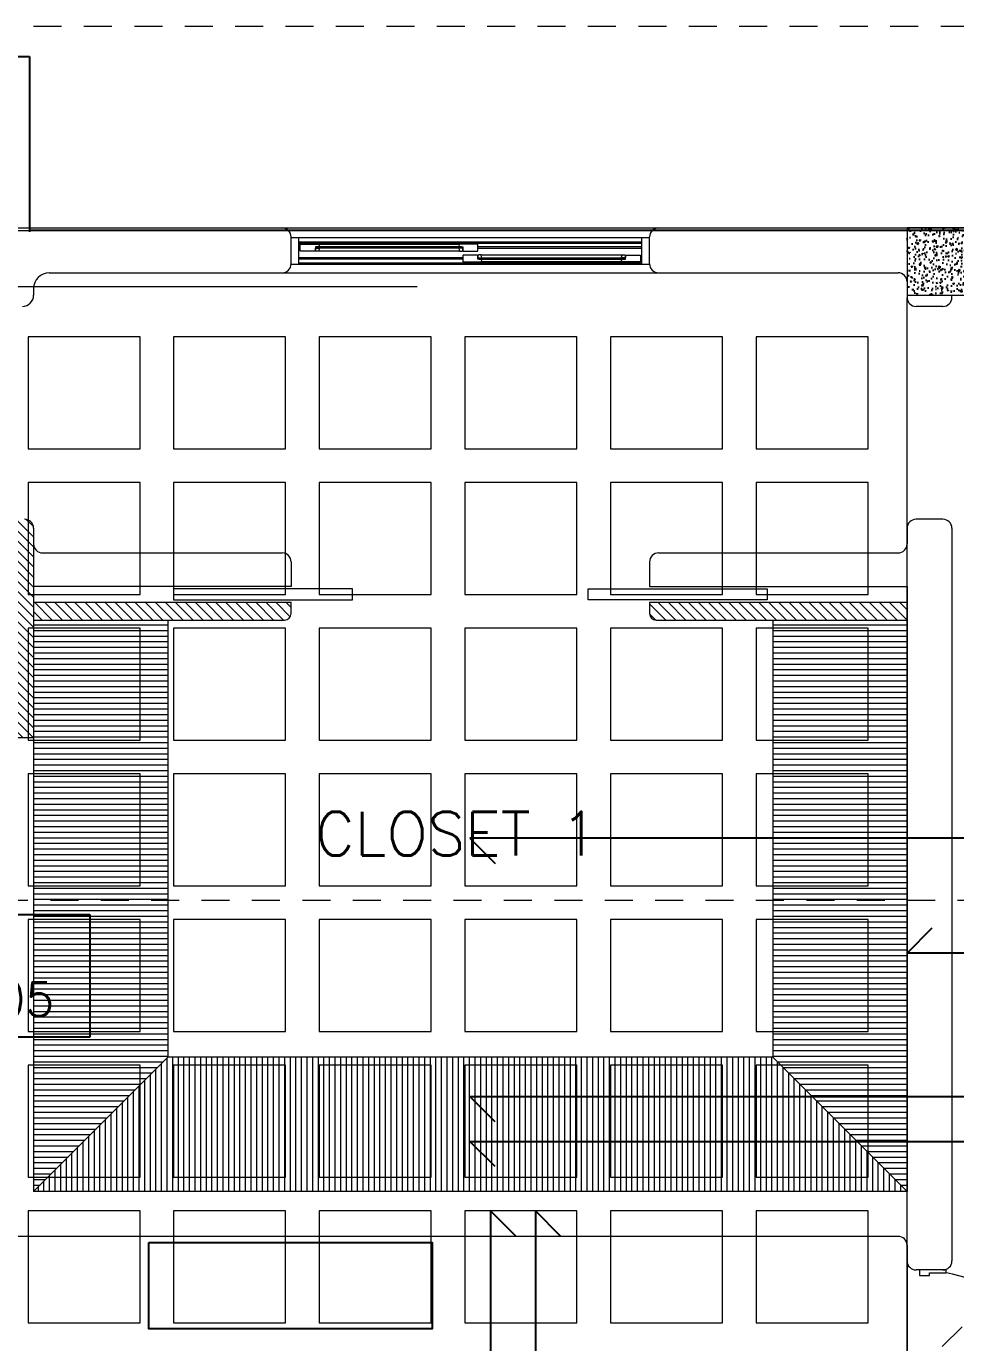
# Model space of a CAD drawing. Header units: metres. Extents: x -232 to 581, y 30 to 789.
# Drawn here: x 229.73 to 233.88, y 534.02 to 539.89 of the extents above; entities that cross this region are included whole.
import ezdxf

# ---------------------------------------------------------------- set-up
doc = ezdxf.new("R2010")
doc.units = ezdxf.units.M
doc.linetypes.add('HIDDEN', pattern=[9.525, 6.35, -3.175])
doc.linetypes.add('HIDDEN2', pattern=[0.1875, 0.125, -0.0625])
for name, color, linetype, lineweight in [('A-DOOR', 35, 'Continuous', 5), ('A-WALL', 250, 'Continuous', 20), ('baños', 140, 'Continuous', 0), ('BOVEDILLA', 8, 'Continuous', 5), ('closets', 253, 'Continuous', 0), ('Columnas', 7, 'Continuous', 18), ('cristales', 131, 'Continuous', 0), ('PLF 01', 252, 'Continuous', 9), ('textos', 7, 'Continuous', 0), ('VIGAS', 1, 'HIDDEN', 15)]:
    doc.layers.add(name, color=color, linetype=linetype, lineweight=lineweight)
for name, color, linetype in [('ACERO', 5, 'Continuous'), ('BP', 3, 'Continuous'), ('DIMTEXTO', 4, 'Continuous'), ('HATCH', 8, 'Continuous'), ('MOBILIARIOS', 252, 'Continuous')]:
    doc.layers.add(name, color=color, linetype=linetype)
doc.layers.add('PISO', color=7, linetype='Continuous', lineweight=5, true_color=0xe6e6e6)
doc.layers.add('Techos 1', color=7, linetype='HIDDEN2', lineweight=9, true_color=0x42391a)
doc.styles.add('SMPLEX', font='simplex.shx')
doc.styles.get("Standard").update_dxf_attribs({"font": 'arial.ttf'})

# ---------------------------------------------------------------- blocks, each defined once
blk = doc.blocks.new('*U245')
at = {"layer": 'BOVEDILLA'}
blk.add_lwpolyline([(-0.25, -0.25), (0.25, -0.25), (0.25, 0.25), (-0.25, 0.25)], close=True, dxfattribs=at)
blk = doc.blocks.new('planta de entrepiso 20.03')
at = {"layer": 'ACERO', "color": 18, "true_color": 0x000000}
for p, q in [((43.2396, -22.7398), (39.7403, -22.7399)), ((39.7403, -22.7399), (39.8528, -22.8524)), ((41.692, -23.2525), (41.8045, -23.14)), ((45.804, -23.2524), (41.692, -23.2525)), ((39.8528, -24.0053), (39.7403, -23.8928)), ((39.7403, -23.8928), (43.4178, -23.8928)), ((39.8528, -24.2053), (39.7403, -24.0928)), ((39.7403, -24.0928), (43.4178, -24.0928)), ((39.9447, -24.5152), (39.8322, -24.4027)), ((39.8322, -24.4027), (39.8322, -28.0803)), ((40.1447, -24.5152), (40.0322, -24.4027)), ((40.0322, -24.4027), (40.0322, -28.0803))]:
    blk.add_line(p, q, dxfattribs=at)
at = {"layer": 'BP', "color": 18, "ltscale": 0.2, "true_color": 0x000000}
for p, q in [((30.4773, -19.2508), (37.7735, -19.2508)), ((37.7735, -19.2508), (37.7735, -20.0334)), ((47.272, -20.0277), (37.7735, -20.0277))]:
    blk.add_line(p, q, dxfattribs=at)
at = {"layer": 'DIMTEXTO', "color": 18, "true_color": 0x000000}
for p, q in [((36.7287, -23.0806), (38.0433, -23.0806)), ((38.0433, -23.0806), (38.0433, -23.6283)), ((38.0433, -23.6283), (36.7287, -23.6283))]:
    blk.add_line(p, q, dxfattribs=at)
at = {"layer": 'VIGAS', "color": 18, "true_color": 0x000000}
for p, q in [((33.1543, -20.0277), (41.692, -20.0277)), ((33.1543, -20.2777), (41.692, -20.2777)), ((41.692, -25.8277), (41.692, -20.3277))]:
    blk.add_line(p, q, dxfattribs=at)
at = {"layer": 'BOVEDILLA', "color": 18, "linetype": 'ByBlock', "lineweight": -2, "true_color": 0x000000, "transparency": 16777216}
for p in [(38.0173, -20.7527), (38.6673, -20.7527), (39.3173, -20.7527), (39.9673, -20.7527), (40.6173, -20.7527), (41.2673, -20.7527), (38.0173, -21.4027), (38.6673, -21.4027), (39.3173, -21.4027), (39.9673, -21.4027), (40.6173, -21.4027), (41.2673, -21.4027), (38.0173, -22.0527), (38.6673, -22.0527), (39.3173, -22.0527), (39.9673, -22.0527), (40.6173, -22.0527), (41.2673, -22.0527), (38.0173, -22.7027), (38.6673, -22.7027), (39.3173, -22.7027), (39.9673, -22.7027), (40.6173, -22.7027), (41.2673, -22.7027), (38.0173, -23.3527), (38.6673, -23.3527), (39.3173, -23.3527), (39.9673, -23.3527), (40.6173, -23.3527), (41.2673, -23.3527), (38.0173, -24.0027), (38.6673, -24.0027), (39.3173, -24.0027), (39.9673, -24.0027), (40.6173, -24.0027), (41.2673, -24.0027), (38.0173, -24.6527), (38.6673, -24.6527), (39.3173, -24.6527), (39.9673, -24.6527), (40.6173, -24.6527), (41.2673, -24.6527)]:
    blk.add_blockref('*U245', p, dxfattribs=at)
at = {"layer": 'DIMTEXTO', "color": 18, "true_color": 0x000000, "style": 'SMPLEX'}
blk.add_text('0.15+0.05', height=0.15, rotation=0, dxfattribs=at).set_placement((36.8166, -23.5334))
blk = doc.blocks.new('puerta 1.00')
at = {"layer": 'A-DOOR'}
for p, q in [((-0.15, -0.0125), (-0.9369, -0.3949)), ((-0.1376, -0.038), (-0.9245, -0.4204)), ((-0.1376, -0.038), (-0.15, -0.0125)), ((-0.9369, -0.3949), (-0.9245, -0.4204)), ((-0.8946, -0.3743), (-0.8996, -0.3641)), ((-0.8777, -0.3661), (-0.8826, -0.3559)), ((-0.8822, -0.3998), (-0.8772, -0.4101)), ((-0.8653, -0.3916), (-0.8603, -0.4018))]:
    blk.add_line(p, q, dxfattribs=at)
for points in [[(-0.08, 0), (-0.08, -0.025), (-0.125, -0.025), (-0.125, -0.0125), (-0.2, -0.0125), (-0.2, 0), (-0.08, 0)], [(-0.08, -0.95), (-0.08, -0.925), (-0.125, -0.925), (-0.125, -0.9375), (-0.2, -0.9375), (-0.2, -0.95), (-0.08, -0.95)]]:
    blk.add_lwpolyline(points, dxfattribs=at)
blk.add_arc((0.0366, 0.1602), 1.1229, 211.13358, 257.83427, dxfattribs=at)
for points in [[(-0.8982, -0.3642), (-0.9033, -0.3642), (-0.912, -0.3591), (-0.917, -0.3504), (-0.917, -0.3403), (-0.912, -0.3316), (-0.9033, -0.3265), (-0.8932, -0.3265), (-0.8844, -0.3316), (-0.8794, -0.3403), (-0.8794, -0.3504), (-0.8844, -0.3591), (-0.8932, -0.3642), (-0.8982, -0.3642)], [(-0.8617, -0.4394), (-0.8667, -0.4394), (-0.8754, -0.4344), (-0.8805, -0.4256), (-0.8805, -0.4156), (-0.8754, -0.4068), (-0.8667, -0.4018), (-0.8566, -0.4018), (-0.8479, -0.4068), (-0.8428, -0.4156), (-0.8428, -0.4257), (-0.8479, -0.4344), (-0.8566, -0.4394), (-0.8617, -0.4394)]]:
    blk.add_open_spline(points, degree=2, dxfattribs=at)
blk = doc.blocks.new('A$C89702949')
at = {"layer": 'HATCH'}
h = blk.add_hatch(dxfattribs=at)
h.set_pattern_fill('AR-CONC', color=256, scale=0.00032)
h.set_pattern_definition([(50, (114.33107, 55.238796), (0.058299094, -0.005100507), [0.006096, -0.067056]), (355, (114.33107, 55.238796), (-0.011277895, 0.06113819), [0.0048768, -0.053644987]), (100.451445, (114.33593, 55.23837), (0.0470212, 0.05603768), [0.005180803, -0.056988878]), (46.1842, (114.33107, 55.25505), (0.086745293, -0.013453545), [0.009144, -0.100584]), (96.63556, (114.3383, 55.25393), (0.07596932, 0.07917636), [0.00777121, -0.085483395]), (351.18415, (114.33107, 55.25505), (0.07596932, 0.07917636), [0.00731519, -0.080467114]), (21, (114.3392, 55.25099), (0.048516605, -0.032724863), [0.006096, -0.067056]), (326, (114.3392, 55.25099), (0.01977665, 0.05894015), [0.0048768, -0.0536448]), (71.451445, (114.34324, 55.24826), (0.068293254, 0.026215286), [0.005180803, -0.05698878]), (37.5, (114.331071, 55.238796), (0.000988353, 0.0270576124), [0, -0.05299456, 0, -0.0544576, 0, -0.053848]), (7.5, (114.33107, 55.238796), (0.021382292, 0.032057784), [0, -0.03104896, 0, -0.05177536, 0, -0.0205232]), (327.5, (114.312946, 55.238796), (0.0433889905, -0.001833198), [0, -0.02032, 0, -0.0633984, 0, -0.0841248]), (317.5, (114.304818, 55.238796), (0.047401338, 0.008136477), [0, -0.026416, 0, -0.04210304, 0, -0.0597408])])
h.paths.add_polyline_path([(15.3, 19.9891), (15.3, 19.6891), (16.1, 19.6891), (16.1, 19.9891)])
at = {"layer": 'Columnas'}
blk.add_lwpolyline([(15.3, 19.9891), (15.3, 19.6891), (16.1, 19.6891), (16.1, 19.9891)], close=True, dxfattribs=at)
blk = doc.blocks.new('20.03.2026 LN 09 SEGUNDO NIVEL ARQ')
at = {"layer": 'closets'}
h = blk.add_hatch(dxfattribs=at)
h.set_pattern_fill('LINE', color=5, scale=0.2)
h.set_pattern_definition([(0, (-880.390902, 203.123477), (0, 0.025), [])])
h.paths.add_polyline_path([(90.5959, -44.2486), (89.9959, -44.2486), (89.9959, -45.4986), (90.5959, -45.4986)])
h.paths.add_polyline_path([(90.5959, -45.4986), (89.9959, -45.4986), (89.9959, -46.1986), (90.5959, -46.7986), (90.5959, -46.7286)])
h.paths.add_polyline_path([(87.2959, -45.4986), (86.6959, -45.4986), (86.6959, -46.7986), (87.2959, -46.1986)])
h.paths.add_polyline_path([(87.2959, -44.2486), (86.6959, -44.2486), (86.6959, -45.4986), (87.2959, -45.4986)])
h = blk.add_hatch(dxfattribs=at)
h.set_pattern_fill('LINE', color=5, scale=0.2, angle=90)
h.set_pattern_definition([(90, (-880.340902, 203.173477), (-0.025, 2e-18), [])])
h.paths.add_polyline_path([(89.9959, -46.1986), (87.2959, -46.1986), (86.6959, -46.7986), (90.5188, -46.7983), (90.5959, -46.7986)])
at = {"layer": 'PLF 01'}
h = blk.add_hatch(dxfattribs=at)
h.set_pattern_fill('LINE', color=5, scale=0.01, angle=-45)
h.set_pattern_definition([(315, (-83.351617, -37.2369), (0.0224506403, 0.0224506403), [])])
edge = h.paths.add_edge_path()
edge.add_line((86.4959, -44.7736), (86.5659, -44.7736))
edge.add_line((86.5659, -44.7736), (86.5659, -43.7986))
edge.add_line((86.5659, -43.7986), (86.5359, -43.7986))
edge.add_arc((86.5359, -43.8386), 0.04, 90, 180)
edge.add_line((86.4959, -43.8386), (86.4959, -44.7736))
edge = h.paths.add_edge_path()
edge.add_arc((86.6559, -43.8386), 0.04, 360, 450)
edge.add_line((86.6559, -43.7986), (86.6259, -43.7986))
edge.add_line((86.6259, -43.7986), (86.6259, -44.7736))
edge.add_line((86.6259, -44.7736), (86.6959, -44.7736))
edge.add_line((86.6959, -44.7736), (86.6959, -43.8386))
h = blk.add_hatch(dxfattribs=at)
h.set_pattern_fill('LINE', color=5, scale=0.01, angle=-45)
h.set_pattern_definition([(315, (-133.265895, -99.953906), (0.0224506403, 0.0224506403), [])])
edge = h.paths.add_edge_path()
edge.add_arc((87.8159, -44.2186), 0.03, 270, 360)
edge.add_line((87.8459, -44.2186), (87.8459, -44.1686))
edge.add_line((87.8459, -44.1686), (86.6959, -44.1686))
edge.add_line((86.6959, -44.1686), (86.6959, -44.2486))
edge.add_line((86.6959, -44.2486), (87.8159, -44.2486))
edge = h.paths.add_edge_path()
edge.add_line((90.5959, -44.2486), (90.5959, -44.1686))
edge.add_line((90.5959, -44.1686), (89.4459, -44.1686))
edge.add_line((89.4459, -44.1686), (89.4459, -44.2186))
edge.add_arc((89.476, -44.2186), 0.03, 180.04275, 269.95725)
edge.add_line((89.4759, -44.2486), (90.5959, -44.2486))
at = {"layer": 'A-DOOR', "color": 5}
for p, q in [((87.7959, -42.4986), (89.4859, -42.4986)), ((87.8459, -42.5404), (89.4459, -42.5404)), ((87.8799, -42.6604), (87.8799, -42.5404)), ((87.8799, -42.5604), (89.4119, -42.5604)), ((87.8799, -42.5664), (89.4119, -42.5664)), ((87.8859, -42.5729), (87.8874, -42.5714)), ((87.8859, -42.5999), (87.8859, -42.5729)), ((87.8874, -42.5714), (87.9681, -42.5714)), ((87.9714, -42.5824), (87.9539, -42.5824)), ((87.9539, -42.5824), (87.9539, -42.5999)), ((87.9539, -42.5854), (87.9589, -42.5854)), ((87.9539, -42.5854), (87.9589, -42.5854)), ((87.9589, -42.5834), (87.9649, -42.5874)), ((87.9589, -42.5874), (87.9649, -42.5834)), ((87.9681, -42.5714), (87.9699, -42.5729)), ((87.9681, -42.5714), (88.5978, -42.5714)), ((87.9699, -42.5729), (87.9719, -42.5809)), ((87.9719, -42.5819), (87.9714, -42.5824)), ((87.9719, -42.5809), (87.9719, -42.5819)), ((88.5959, -42.5729), (88.5939, -42.5809)), ((88.5939, -42.5809), (88.5939, -42.5819)), ((88.5939, -42.5819), (88.5944, -42.5824)), ((88.5944, -42.5824), (88.6119, -42.5824)), ((88.5978, -42.5714), (88.5959, -42.5729)), ((88.6784, -42.5714), (88.5978, -42.5714)), ((88.6069, -42.5834), (88.6009, -42.5874)), ((88.6069, -42.5874), (88.6009, -42.5834)), ((88.6119, -42.5854), (88.6069, -42.5854)), ((88.6119, -42.5854), (88.6069, -42.5854)), ((88.6119, -42.5824), (88.6119, -42.5999)), ((88.6799, -42.5729), (88.6784, -42.5714)), ((88.6799, -42.5999), (88.6799, -42.5729)), ((89.4119, -42.5834), (88.6799, -42.5834)), ((89.4119, -42.5894), (88.6799, -42.5894)), ((89.4119, -42.6604), (89.4119, -42.5404)), ((88.6119, -42.6314), (87.8799, -42.6314)), ((88.6119, -42.6374), (87.8799, -42.6374)), ((87.8874, -42.6014), (87.8859, -42.5999)), ((87.9524, -42.6014), (87.8874, -42.6014)), ((87.9539, -42.5999), (87.9524, -42.6014)), ((88.5987, -42.6024), (87.9672, -42.6024)), ((88.6119, -42.5999), (88.6134, -42.6014)), ((88.6134, -42.6194), (88.6119, -42.6209)), ((88.6119, -42.6209), (88.6119, -42.6479)), ((88.6119, -42.6479), (88.6134, -42.6494)), ((88.6134, -42.6014), (88.6784, -42.6014)), ((88.6784, -42.6194), (88.6134, -42.6194)), ((88.6799, -42.5999), (88.6784, -42.6014)), ((88.6799, -42.6209), (88.6784, -42.6194)), ((88.6799, -42.6384), (88.6799, -42.6209)), ((88.6799, -42.6354), (88.6849, -42.6354)), ((88.6799, -42.6354), (88.6849, -42.6354)), ((88.6974, -42.6384), (88.6799, -42.6384)), ((88.6849, -42.6374), (88.6909, -42.6334)), ((88.6849, -42.6334), (88.6909, -42.6374)), ((88.6932, -42.6184), (89.3247, -42.6184)), ((88.6941, -42.6494), (88.6959, -42.6479)), ((88.6959, -42.6479), (88.6979, -42.6399)), ((88.6979, -42.6389), (88.6974, -42.6384)), ((88.6979, -42.6399), (88.6979, -42.6389)), ((89.3199, -42.6389), (89.3204, -42.6384)), ((89.3199, -42.6399), (89.3199, -42.6389)), ((89.3219, -42.6479), (89.3199, -42.6399)), ((89.3204, -42.6384), (89.3379, -42.6384)), ((89.3238, -42.6494), (89.3219, -42.6479)), ((89.3329, -42.6374), (89.3269, -42.6334)), ((89.3329, -42.6334), (89.3269, -42.6374)), ((89.3379, -42.6354), (89.3329, -42.6354)), ((89.3379, -42.6354), (89.3329, -42.6354)), ((89.3379, -42.6209), (89.3394, -42.6194)), ((89.3379, -42.6384), (89.3379, -42.6209)), ((89.3394, -42.6194), (89.4044, -42.6194)), ((89.4044, -42.6194), (89.4059, -42.6209)), ((89.4059, -42.6479), (89.4044, -42.6494)), ((89.4059, -42.6209), (89.4059, -42.6479)), ((87.8059, -42.6986), (89.4859, -42.6986)), ((87.8459, -42.6604), (89.4459, -42.6604)), ((87.8799, -42.6544), (89.4119, -42.6544)), ((88.6134, -42.6494), (88.6941, -42.6494)), ((89.3238, -42.6494), (88.6941, -42.6494)), ((89.4044, -42.6494), (89.3238, -42.6494))]:
    blk.add_line(p, q, dxfattribs=at)
for points in [[(87.9539, -42.5854), (87.9589, -42.5854), (87.9589, -42.5854), (87.9539, -42.5854)], [(87.9589, -42.5834), (87.9649, -42.5834), (87.9649, -42.5874), (87.9589, -42.5874)], [(87.9589, -42.5874), (88.6069, -42.5874), (88.6069, -42.5834), (87.9589, -42.5834)], [(87.9589, -42.5834), (88.6069, -42.5834), (88.6069, -42.5874), (87.9589, -42.5874)], [(87.9714, -42.5824), (87.9594, -42.5824), (87.9594, -42.5834), (87.9714, -42.5834)], [(87.9714, -42.5874), (87.9594, -42.5874), (87.9594, -42.5884), (87.9714, -42.5884)], [(87.9649, -42.5834), (87.9699, -42.5834), (87.9699, -42.5874), (87.9649, -42.5874)], [(88.5944, -42.5824), (88.6064, -42.5824), (88.6064, -42.5834), (88.5944, -42.5834)], [(88.5944, -42.5874), (88.6064, -42.5874), (88.6064, -42.5884), (88.5944, -42.5884)], [(88.6009, -42.5834), (88.5959, -42.5834), (88.5959, -42.5874), (88.6009, -42.5874)], [(88.6069, -42.5834), (88.6009, -42.5834), (88.6009, -42.5874), (88.6069, -42.5874)], [(88.6119, -42.5854), (88.6069, -42.5854), (88.6069, -42.5854), (88.6119, -42.5854)], [(88.6799, -42.6354), (88.6849, -42.6354), (88.6849, -42.6354), (88.6799, -42.6354)], [(89.3329, -42.6334), (88.6849, -42.6334), (88.6849, -42.6374), (89.3329, -42.6374)], [(89.3329, -42.6374), (88.6849, -42.6374), (88.6849, -42.6334), (89.3329, -42.6334)], [(88.6849, -42.6374), (88.6909, -42.6374), (88.6909, -42.6334), (88.6849, -42.6334)], [(88.6974, -42.6334), (88.6854, -42.6334), (88.6854, -42.6324), (88.6974, -42.6324)], [(88.6974, -42.6384), (88.6854, -42.6384), (88.6854, -42.6374), (88.6974, -42.6374)], [(88.6909, -42.6374), (88.6959, -42.6374), (88.6959, -42.6334), (88.6909, -42.6334)], [(89.3204, -42.6334), (89.3324, -42.6334), (89.3324, -42.6324), (89.3204, -42.6324)], [(89.3204, -42.6384), (89.3324, -42.6384), (89.3324, -42.6374), (89.3204, -42.6374)], [(89.3269, -42.6374), (89.3219, -42.6374), (89.3219, -42.6334), (89.3269, -42.6334)], [(89.3329, -42.6374), (89.3269, -42.6374), (89.3269, -42.6334), (89.3329, -42.6334)], [(89.3379, -42.6354), (89.3329, -42.6354), (89.3329, -42.6354), (89.3379, -42.6354)], [(88.1204, -44.1086), (87.3204, -44.1086), (87.3204, -44.1586), (88.1204, -44.1586)], [(89.1715, -44.1086), (89.9715, -44.1086), (89.9715, -44.1586), (89.1715, -44.1586)]]:
    blk.add_lwpolyline(points, close=True, dxfattribs=at)
for points in [[(87.9561, -42.6009, 0.341999), (87.9541, -42.5994), (87.9539, -42.5991), (87.9539, -42.5894), (87.9549, -42.5884), (87.9719, -42.5884), (87.9719, -42.5889), (87.9686, -42.6013, -0.339454), (87.9672, -42.6024), (87.958, -42.6024, -0.341999)], [(88.6098, -42.6009, -0.341999), (88.6117, -42.5994), (88.6119, -42.5991), (88.6119, -42.5894), (88.6109, -42.5884), (88.5939, -42.5884), (88.5939, -42.5889), (88.5972, -42.6013, 0.339454), (88.5987, -42.6024), (88.6078, -42.6024, 0.341999)], [(88.6821, -42.6199, -0.341999), (88.6801, -42.6214), (88.6799, -42.6217), (88.6799, -42.6314), (88.6809, -42.6324), (88.6979, -42.6324), (88.6979, -42.6319), (88.6946, -42.6195, 0.339454), (88.6932, -42.6184), (88.684, -42.6184, 0.341999)], [(89.3358, -42.6199, 0.341999), (89.3377, -42.6214), (89.3379, -42.6217), (89.3379, -42.6314), (89.3369, -42.6324), (89.3199, -42.6324), (89.3199, -42.6319), (89.3232, -42.6195, -0.339454), (89.3247, -42.6184), (89.3338, -42.6184, -0.341999)]]:
    blk.add_lwpolyline(points, format="xyb", close=True, dxfattribs=at)
at = {"layer": 'A-WALL', "color": 5}
for p, q in [((85.736, -42.4986), (87.8059, -42.4986)), ((89.4859, -42.4986), (91.7809, -42.4986)), ((87.8459, -42.6586), (87.8459, -42.5386)), ((89.4459, -42.6586), (89.4459, -42.5386)), ((86.7659, -42.6986), (87.8059, -42.6986)), ((89.4859, -42.6986), (90.5559, -42.6986)), ((90.5959, -42.7386), (90.5959, -42.8086)), ((86.6959, -42.7686), (86.6959, -42.7986)), ((90.7959, -42.8086), (90.7959, -42.7986)), ((90.7559, -42.8486), (90.6359, -42.8486)), ((90.7559, -43.7986), (90.6359, -43.7986)), ((86.6959, -43.8386), (86.6959, -43.9086)), ((86.6959, -43.8486), (86.6959, -43.8786)), ((90.5959, -43.8386), (90.5959, -43.9086)), ((90.7959, -43.8386), (90.7959, -47.1086)), ((86.6959, -43.883), (86.6959, -46.7986)), ((86.7359, -43.9486), (87.8059, -43.9486)), ((87.8459, -43.9886), (87.8459, -44.0986)), ((89.4459, -43.9886), (89.4459, -44.0986)), ((89.4859, -43.9486), (90.5559, -43.9486)), ((87.8459, -44.0986), (86.6959, -44.0986)), ((89.4459, -44.0986), (90.5959, -44.0986)), ((90.5959, -44.0986), (90.5959, -46.7986)), ((86.6959, -44.1686), (87.8459, -44.1686)), ((87.8459, -44.2186), (87.8459, -44.1686)), ((89.4459, -44.1686), (90.5959, -44.1686)), ((89.4459, -44.1686), (89.4459, -44.2186)), ((86.6959, -44.2486), (87.8159, -44.2486)), ((89.4759, -44.2486), (90.5959, -44.2486)), ((86.6959, -44.7736), (86.4959, -44.7736)), ((90.5959, -46.7986), (86.6959, -46.7986)), ((90.5559, -46.9986), (86.4959, -46.9986)), ((90.5959, -47.0386), (90.5959, -47.1086)), ((90.7559, -47.1486), (90.6359, -47.1486))]:
    blk.add_line(p, q, dxfattribs=at)
for centre, radius, start, end in [((87.8059, -42.5386), 0.04, 360, 89.99977), ((89.4859, -42.5386), 0.04, 90, 180), ((86.7659, -42.7686), 0.07, 90, 180), ((87.8059, -42.6586), 0.04, 270, 360), ((89.4859, -42.6586), 0.04, 180, 270), ((90.5559, -42.7386), 0.04, 360, 90), ((86.6459, -42.7986), 0.05, 270, 0), ((90.6359, -42.8086), 0.04, 180, 270), ((90.7559, -42.8086), 0.04, 270, 360), ((86.6559, -43.8386), 0.04, 0, 90), ((90.6359, -43.8386), 0.04, 90, 180), ((90.7559, -43.8386), 0.04, 0, 90), ((86.7359, -43.9086), 0.04, 180, 270), ((90.5559, -43.9086), 0.04, 270, 0), ((87.8059, -43.9886), 0.04, 0, 90), ((89.4859, -43.9886), 0.04, 90, 180), ((87.8159, -44.2186), 0.03, 270, 0), ((89.4759, -44.2186), 0.03, 180, 270), ((90.5559, -47.0386), 0.04, 0, 90), ((90.6359, -47.1086), 0.04, 180, 270), ((90.7559, -47.1086), 0.04, 270, 0)]:
    blk.add_arc(centre, radius, start, end, dxfattribs=at)
at = {"layer": 'closets', "color": 5}
for p, q in [((87.2959, -44.2486), (87.2959, -46.1986)), ((89.9959, -44.2486), (89.9959, -46.1986)), ((87.2959, -46.1986), (86.6959, -46.7986)), ((89.9959, -46.1986), (87.2959, -46.1986)), ((89.9959, -46.1986), (90.5959, -46.7986))]:
    blk.add_line(p, q, dxfattribs=at)
at = {"layer": 'cristales', "color": 5, "const_width": 0.004}
for points in [[(87.9699, -42.5854), (88.5959, -42.5854)], [(89.3219, -42.6354), (88.6959, -42.6354)]]:
    blk.add_lwpolyline(points, dxfattribs=at)
at = {"layer": 'MOBILIARIOS', "color": 5}
blk.add_lwpolyline([(87.21, -47.0258), (88.4756, -47.0258), (88.4756, -47.4117), (87.21, -47.4117)], close=True, dxfattribs=at)
at = {"layer": 'PISO', "color": 5}
blk.add_line((90.5959, -47.1086), (90.5959, -48.1386), dxfattribs=at)
at = {"layer": 'Techos 1', "color": 5}
for p, q in [((74.0959, -41.5986), (102.1459, -41.5986)), ((77.9959, -45.4986), (92.7459, -45.4986)), ((88.8427, -49.3986), (92.7459, -45.4986))]:
    blk.add_line(p, q, dxfattribs=at)
at = {"color": 5}
blk.add_blockref('A$C89702949', (75.2959, -62.4877), dxfattribs=at)
at = {"layer": 'A-DOOR', "color": 5, "rotation": 180}
blk.add_blockref('puerta 1.00', (90.5709, -48.0986), dxfattribs=at)
at = {"layer": 'baños', "color": 5, "linetype": 'Continuous', "flags": 8}
for tag, p in [('MODELNUMBER', (83.7813, -42.9175, 0)), ('MATERIAL', (83.7813, -42.9176, 0)), ('PRODUCT', (83.7813, -42.9176, 0)), ('TRADENAME', (83.7813, -42.9176, 0)), ('MODELNUMBER', (84.956, -42.9175, 0)), ('TRADENAME', (84.956, -42.9176, 0)), ('MATERIAL', (84.956, -42.9176, 0)), ('PRODUCT', (84.956, -42.9176, 0))]:
    blk.add_attdef(tag, p, '', height=0.0000254, rotation=180.00008, dxfattribs=at)
at = {"layer": 'baños', "color": 5, "linetype": 'Continuous'}
for tag, p, rotation in [('TRADENAME', (85.8912, -56.9933), 180.00008), ('MODELNUMBER', (85.8912, -56.9934), 180.00008), ('MATERIAL', (85.8914, -56.9932), 180.00008), ('PRODUCT', (85.8914, -56.9933), 180.00008), ('MODELNUMBER', (86.6008, -56.9934), 179.99992), ('MATERIAL', (86.6008, -56.9932), 179.99992), ('PRODUCT', (86.6008, -56.9933), 179.99992), ('TRADENAME', (86.6008, -56.9933), 179.99992)]:
    blk.add_attdef(tag, p, '', height=0.0000254, rotation=rotation, dxfattribs=at)
at = {"layer": 'textos', "color": 5, "insert": (87.9541, -45.2988), "char_height": 0.195, "width": 3.404877, "attachment_point": 7}
blk.add_mtext('{\\Fromans|c0;CLOSET 1}', dxfattribs=at)

msp = doc.modelspace()

# ---------------------------------------------------------------- block references
at = {"layer": 'Columnas'}
msp.add_blockref('planta de entrepiso 20.03', (191.9707, 559.0112), dxfattribs=at)

# ---------------------------------------------------------------- next in the draw order: block references
at = {"color": 1}
msp.add_blockref('20.03.2026 LN 09 SEGUNDO NIVEL ARQ', (143.0668, 581.4931), dxfattribs=at)

doc.saveas('drawing.dxf')
